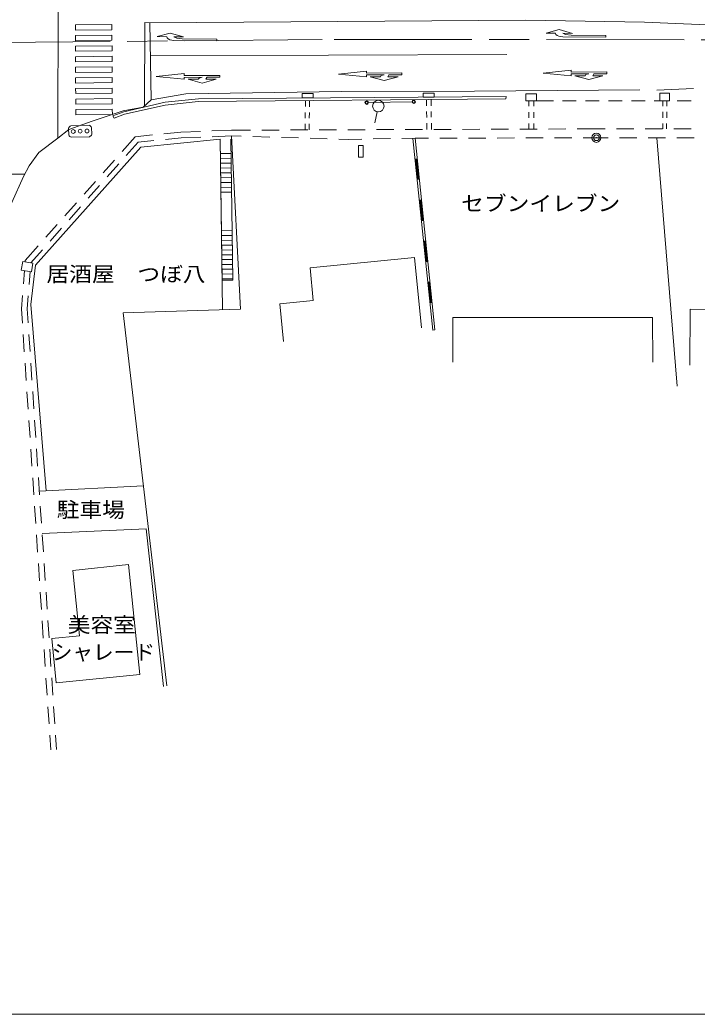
# Model space of a CAD drawing. Units: millimetres, scale not verified. Extents: x 40000 to 680000, y 20000 to 380000.
# Drawn here: x 281745 to 340780, y 205000 to 291642 of the extents above; entities that cross this region are included whole.
import ezdxf
from ezdxf.enums import TextEntityAlignment as Align

# ---------------------------------------------------------------- set-up
doc = ezdxf.new("R2010")
doc.units = ezdxf.units.MM
doc.header["$LTSCALE"] = 1000
doc.header["$PDMODE"] = 32
doc.header["$PDSIZE"] = 500
doc.linetypes.add('CHAIN', pattern=[18.5, 12, -1.5, 3.5, -1.5])
for name, color, linetype, lineweight in [('M-BGD', 7, 'Continuous', 13), ('M-BMK', 2, 'CHAIN', 13), ('M-BMK-OTRS', 5, 'Continuous', 13), ('M-BMK-ROW', 30, 'Continuous', 13), ('M-STR-STRC', 7, 'Continuous', 13), ('M-TTL-BAND', 7, 'Continuous', 13)]:
    doc.layers.add(name, color=color, linetype=linetype, lineweight=lineweight)
doc.styles.add('ＭＳ ゴシック', font='')
doc.styles.get('ＭＳ ゴシック').set_extended_font_data('MS Gothic')

msp = doc.modelspace()

# ---------------------------------------------------------------- linework, layer by layer
at = {"layer": 'M-BGD'}
for p, q in [((306629, 284080), (306631, 284609)), ((306979, 284078), (306981, 284607)), ((315927, 284504), (312125, 284431)), ((317193, 284706), (317197, 284149)), ((317598, 284710), (317603, 284152)), ((326112, 284112), (326112, 284601)), ((326540, 284113), (326540, 284601)), ((328248, 284601), (326775, 284601)), ((330248, 284600), (329048, 284600)), ((332248, 284599), (331048, 284599)), ((334248, 284598), (333048, 284599)), ((336248, 284598), (335048, 284598)), ((338248, 284597), (337048, 284597)), ((337800, 284120), (337804, 284597)), ((338136, 284117), (338140, 284594)), ((340248, 284596), (339048, 284597)), ((306625, 283080), (306627, 283580)), ((306975, 283078), (306977, 283578)), ((312889, 283641), (312682, 282663)), ((317202, 283649), (317206, 283149)), ((317607, 283652), (317611, 283152)), ((326112, 283112), (326112, 283612)), ((326540, 283113), (326540, 283613)), ((337791, 283120), (337796, 283620)), ((338127, 283117), (338132, 283617)), ((286181, 282413), (287780, 282463)), ((306621, 282051), (306623, 282580)), ((306971, 282050), (306973, 282578)), ((317210, 282649), (317214, 282091)), ((317615, 282652), (317620, 282094)), ((326112, 282124), (326112, 282612)), ((326540, 282124), (326540, 282613)), ((337783, 282143), (337787, 282620)), ((338119, 282140), (338123, 282617)), ((285987, 282207), (286006, 281607)), ((288005, 281670), (287986, 282270)), ((291800, 281461), (293294, 281611)), ((294289, 281712), (295784, 281863)), ((295784, 281863), (297486, 281926)), ((298485, 281963), (300187, 282027)), ((300187, 282027), (301837, 282033)), ((302837, 282037), (304337, 282043)), ((305337, 282046), (306837, 282052)), ((307837, 282056), (309337, 282061)), ((310337, 282065), (311837, 282071)), ((312837, 282075), (314337, 282080)), ((315337, 282084), (316837, 282090)), ((317837, 282093), (319337, 282099)), ((320337, 282103), (321837, 282108)), ((322837, 282112), (324337, 282118)), ((325337, 282121), (326837, 282127)), ((327837, 282131), (329337, 282136)), ((330337, 282140), (331986, 282146)), ((331986, 282146), (332761, 282146)), ((333761, 282145), (335261, 282145)), ((336261, 282144), (337761, 282143)), ((338761, 282143), (340261, 282142)), ((287811, 281464), (286212, 281414)), ((290658, 280176), (291800, 281461)), ((291023, 279835), (292044, 280983)), ((292044, 280983), (293434, 281123)), ((294429, 281223), (295818, 281364)), ((295818, 281364), (297512, 281427)), ((298512, 281464), (300206, 281527)), ((300206, 281527), (301043, 281503)), ((302043, 281473), (303542, 281429)), ((304542, 281400), (306041, 281356)), ((307040, 281326), (308540, 281282)), ((309539, 281253), (310376, 281228)), ((310376, 281228), (311543, 281248)), ((312543, 281265), (314043, 281291)), ((315043, 281308), (316209, 281328)), ((316209, 281328), (316010, 281307)), ((316010, 281307), (317728, 264605)), ((316209, 281328), (317353, 281331)), ((316209, 281328), (317927, 264626)), ((318353, 281334), (319853, 281338)), ((320853, 281340), (322353, 281344)), ((323353, 281347), (324853, 281351)), ((325853, 281353), (327353, 281357)), ((328353, 281360), (329853, 281364)), ((330853, 281367), (331998, 281370)), ((331998, 281370), (333022, 281369)), ((334022, 281369), (335522, 281368)), ((336522, 281367), (338022, 281367)), ((339051, 259723), (337269, 281367)), ((339022, 281366), (340522, 281365)), ((299222, 279986), (300149, 279997)), ((288996, 278308), (289993, 279429)), ((289362, 277967), (290359, 279088)), ((299228, 279566), (300155, 279577)), ((299234, 279146), (300160, 279157)), ((316393, 279537), (316194, 279517)), ((316234, 279521), (316418, 277730)), ((316274, 279525), (316458, 277734)), ((316314, 279529), (316498, 277739)), ((316354, 279533), (316538, 277743)), ((299240, 278726), (300166, 278737)), ((299246, 278306), (300172, 278317)), ((287335, 276440), (288332, 277561)), ((299252, 277886), (300177, 277897)), ((299259, 277466), (300183, 277477)), ((316379, 277726), (316578, 277747)), ((287701, 276099), (288698, 277219)), ((299265, 277047), (300189, 277057)), ((299271, 276627), (300194, 276637)), ((285674, 274572), (286671, 275693)), ((316762, 275956), (316563, 275936)), ((316603, 275940), (316787, 274149)), ((316642, 275944), (316827, 274153)), ((316682, 275948), (316866, 274157)), ((316722, 275952), (316906, 274162)), ((286039, 274230), (287036, 275351)), ((284012, 272704), (285009, 273824)), ((316747, 274145), (316946, 274166)), ((284378, 272362), (285375, 273483)), ((299320, 273267), (300240, 273278)), ((299326, 272847), (300245, 272858)), ((299332, 272427), (300251, 272438)), ((317130, 272375), (316931, 272355)), ((316971, 272359), (317155, 270568)), ((317011, 272363), (317195, 270572)), ((317051, 272367), (317235, 270576)), ((317090, 272371), (317275, 270580)), ((282206, 270672), (283348, 271956)), ((282693, 270467), (283713, 271615)), ((299339, 272007), (300257, 272018)), ((299345, 271587), (300262, 271598)), ((282198, 270563), (282206, 270672)), ((299351, 271167), (300268, 271178)), ((299357, 270747), (300274, 270758)), ((299363, 270327), (300279, 270338)), ((316746, 264805), (316142, 270933)), ((317115, 270564), (317314, 270585)), ((282052, 268630), (282143, 269788)), ((282550, 268586), (282638, 269704)), ((299369, 269907), (300285, 269918)), ((299375, 269487), (300291, 269498)), ((299382, 269067), (300296, 269078)), ((317499, 268794), (317300, 268774)), ((317339, 268778), (317524, 266987)), ((317379, 268782), (317563, 266991)), ((317419, 268786), (317603, 266995)), ((317459, 268790), (317643, 266999)), ((281884, 266475), (281975, 267633)), ((282385, 266472), (282473, 267589)), ((317484, 266983), (317683, 267003)), ((281968, 265216), (281884, 266475)), ((282468, 265231), (282385, 266472)), ((340143, 261558), (340169, 266428)), ((319495, 261808), (319492, 265698)), ((317927, 264626), (317728, 264605)), ((282133, 262721), (282034, 264218)), ((282633, 262736), (282534, 264233)), ((282299, 260227), (282199, 261723)), ((282799, 260242), (282700, 261738)), ((282464, 257732), (282365, 259229)), ((282964, 257747), (282865, 259244)), ((282630, 255238), (282530, 256734)), ((283130, 255253), (283031, 256749)), ((282795, 252743), (282696, 254240)), ((283295, 252758), (283196, 254255)), ((282961, 250249), (282862, 251745)), ((283461, 250264), (283362, 251760)), ((283440, 250580), (292507, 251028)), ((283126, 247754), (283027, 249251)), ((283627, 247769), (283527, 249266)), ((283292, 245260), (283193, 246756)), ((283792, 245275), (283693, 246771)), ((283458, 242765), (283358, 244262)), ((283958, 242780), (283858, 244277)), ((286354, 243667), (286938, 237978)), ((283623, 240271), (283524, 241767)), ((284123, 240286), (284024, 241782)), ((283789, 237776), (283689, 239273)), ((284289, 237791), (284189, 239288)), ((284518, 237729), (286938, 237978)), ((283954, 235282), (283855, 236778)), ((284454, 235297), (284355, 236793)), ((284120, 232787), (284020, 234284)), ((284620, 232802), (284521, 234299)), ((284285, 230292), (284186, 231789)), ((284785, 230308), (284686, 231804)), ((284435, 228036), (284352, 229295)), ((284934, 228069), (284852, 229310))]:
    msp.add_line(p, q, dxfattribs=at)
for points in [[(280353, 274042), (281034, 275733), (282051, 277990), (282563, 278935), (283396, 280072), (285045, 281321), (286006, 282089), (288055, 282826), (290745, 283722), (292478, 284042), (293176, 284674), (296218, 285195), (309788, 285405), (321372, 285421), (335795, 285551)], [(289856, 283292), (290811, 283619), (294422, 284475), (297329, 284767), (324120, 284968), (324104, 284770)], [(324104, 284770), (297292, 284522), (294417, 284219), (290858, 283426), (289966, 283082), (289856, 283292)], [(299421, 266380), (299203, 281246), (292300, 280536), (283119, 270260), (282696, 266831), (284027, 250609)], [(294546, 233594), (290743, 266109), (300968, 266428), (300206, 281527)], [(300132, 281257), (300298, 268969), (299383, 268969), (299203, 281246)], [(316142, 270933), (307039, 270035), (307320, 267188)], [(304735, 263620), (304412, 266901), (307320, 267188)], [(340169, 266428), (357711, 266334), (357695, 263215)], [(319492, 265698), (336903, 265713), (336907, 261824)], [(283685, 246892), (292752, 247296), (294276, 233541)], [(292207, 234605), (291225, 244167), (286354, 243667)], [(284518, 237729), (284915, 233857), (292207, 234605)]]:
    msp.add_lwpolyline(points, dxfattribs=at)
for points in [[(306351, 284835), (307318, 284842), (307315, 285224), (306348, 285217)], [(316896, 284914), (317856, 284921), (317854, 285250), (316894, 285243)], [(326775, 284601), (325838, 284600), (325838, 285199), (326775, 285199)], [(337538, 284597), (338380, 284597), (338380, 285268), (337538, 285268)], [(311268, 279688), (311268, 280694), (311667, 280694), (311667, 279688)], [(281989, 270599), (282879, 270447), (282749, 269685), (281858, 269837)]]:
    msp.add_lwpolyline(points, close=True, dxfattribs=at)
for centre, radius in [((311975, 284428), 150), ((311975, 284428), 120), ((311975, 284428), 100), ((312993, 284131), 500), ((316077, 284506), 150), ((316077, 284506), 120), ((316077, 284506), 100), ((286397, 281920), 167), ((286996, 281939), 167), ((287596, 281957), 167)]:
    msp.add_circle(centre, radius, dxfattribs=at)
for centre, radius, start, end in [((287687, 282157), 320, 20.58649, 72.99333), ((286279, 282127), 302, 108.91552, 164.66431), ((286298, 281711), 310, 199.60935, 253.97047), ((287701, 281762), 318, 290.36014, 343.21968)]:
    msp.add_arc(centre, radius, start, end, dxfattribs=at)
at = {"layer": 'M-BMK'}
msp.add_lwpolyline([(259111, 289465), (309142, 289944), (352487, 289902), (403619, 290105), (475997, 290593), (543892, 291212), (568269, 291356)], dxfattribs=at)
at = {"layer": 'M-BMK-OTRS'}
msp.add_line((337268, 285530), (340463, 285651), dxfattribs=at)
at = {"layer": 'M-BMK-ROW'}
msp.add_circle((331998, 281370), 400, dxfattribs=at)
msp.add_point((331998, 281370), dxfattribs=at)
at = {"layer": 'M-STR-STRC'}
for p, q in [((285045, 281321), (285092, 295070)), ((293710, 290181), (294859, 290483)), ((294859, 290483), (296003, 290159)), ((327611, 290489), (328760, 290791)), ((327611, 290489), (328444, 290481)), ((328444, 290481), (328478, 290379)), ((328478, 290379), (328576, 290287)), ((328576, 290287), (328729, 290215)), ((328760, 290791), (329903, 290467)), ((329069, 290475), (329320, 290355)), ((329069, 290475), (329903, 290467)), ((329320, 290355), (329797, 290312)), ((332819, 290283), (329797, 290312)), ((332819, 290283), (332818, 290127)), ((293710, 290181), (294544, 290173)), ((294544, 290173), (294577, 290071)), ((294577, 290071), (294676, 289979)), ((294676, 289979), (294829, 289907)), ((294829, 289907), (295166, 289855)), ((298917, 289819), (295166, 289855)), ((295169, 290167), (295420, 290047)), ((295169, 290167), (296003, 290159)), ((295420, 290047), (295897, 290004)), ((298919, 289975), (295897, 290004)), ((298919, 289975), (298917, 289819)), ((328729, 290215), (329066, 290163)), ((332818, 290127), (329066, 290163)), ((293112, 288514), (324189, 288614)), ((296073, 286967), (293635, 286715)), ((296073, 286800), (296073, 286967)), ((296073, 286800), (299177, 286804)), ((299177, 286638), (299177, 286804)), ((311948, 287176), (309510, 286924)), ((309510, 286924), (311949, 286677)), ((311948, 287010), (311948, 287176)), ((311948, 287010), (315052, 287013)), ((311949, 286844), (313500, 286845)), ((311949, 286677), (311949, 286844)), ((313239, 286782), (313500, 286845)), ((313833, 286680), (313918, 286841)), ((313918, 286841), (313944, 286846)), ((313944, 286846), (315052, 286847)), ((315052, 286847), (315052, 287013)), ((329794, 287264), (327356, 287012)), ((327356, 287012), (329795, 286765)), ((329794, 287098), (329794, 287264)), ((329794, 287098), (332898, 287101)), ((329795, 286931), (331346, 286933)), ((329795, 286765), (329795, 286931)), ((331014, 286766), (331085, 286869)), ((331085, 286869), (331346, 286933)), ((331679, 286767), (331764, 286929)), ((331764, 286929), (331790, 286934)), ((331790, 286934), (332898, 286935)), ((332898, 286935), (332898, 287101)), ((293635, 286715), (296074, 286468)), ((296073, 286634), (297625, 286636)), ((296074, 286468), (296073, 286634)), ((296406, 286468), (297293, 286469)), ((296406, 286468), (297626, 286137)), ((297293, 286469), (297364, 286572)), ((297364, 286572), (297625, 286636)), ((297626, 286137), (298845, 286471)), ((297958, 286470), (298042, 286632)), ((297958, 286470), (298845, 286471)), ((298042, 286632), (298068, 286636)), ((298068, 286636), (299177, 286638)), ((312281, 286678), (313168, 286679)), ((312281, 286678), (313501, 286347)), ((313168, 286679), (313239, 286782)), ((313501, 286347), (314720, 286680)), ((313833, 286680), (314720, 286680)), ((330127, 286765), (331014, 286766)), ((330127, 286765), (331347, 286434)), ((331347, 286434), (332566, 286768)), ((331679, 286767), (332566, 286768)), ((264985, 278254), (282163, 278197))]:
    msp.add_line(p, q, dxfattribs=at)
for points in [[(286579, 291203), (289767, 291238), (289769, 290788), (286581, 290753)], [(286583, 290280), (289771, 290316), (289773, 289866), (286585, 289830)], [(286588, 289358), (289776, 289393), (289778, 288943), (286590, 288908)], [(286592, 288435), (289780, 288471), (289783, 288021), (286595, 287985)], [(286597, 287513), (289785, 287549), (289787, 287099), (286599, 287063)], [(286601, 286591), (289789, 286626), (289792, 286176), (286604, 286141)], [(286606, 285668), (289794, 285704), (289796, 285254), (286608, 285218)], [(286611, 284746), (289799, 284781), (289801, 284331), (286613, 284296)], [(286615, 283823), (289803, 283859), (289805, 283409), (286617, 283373)]]:
    msp.add_lwpolyline(points, close=True, dxfattribs=at)
for points in [[(293064, 291390), (292645, 291412), (292616, 284167)], [(293176, 284674), (293064, 291390), (325846, 291628), (336184, 291452), (346408, 291020), (357351, 290315), (365397, 289953)]]:
    msp.add_lwpolyline(points, dxfattribs=at)
at = {"layer": 'M-TTL-BAND'}
msp.add_line((40000, 205000), (579000, 205000), dxfattribs=at)

# ---------------------------------------------------------------- texts
at = {"layer": 'M-BGD', "style": 'ＭＳ ゴシック', "width": 1.1}
for s, p in [('セブンイレブン', (320213, 274586)), ('居酒屋\u3000つぼ八', (284064, 268439)), ('駐車場', (284961, 247896)), ('美容室', (285917, 237873))]:
    msp.add_text(s, height=1320, dxfattribs=at).set_placement(p, align=Align.BOTTOM_LEFT)
at = {"layer": 'M-BGD', "style": 'ＭＳ ゴシック'}
msp.add_text('シャレード', height=1320, dxfattribs=at).set_placement((284519, 235480), align=Align.BOTTOM_LEFT)

doc.saveas('drawing.dxf')
